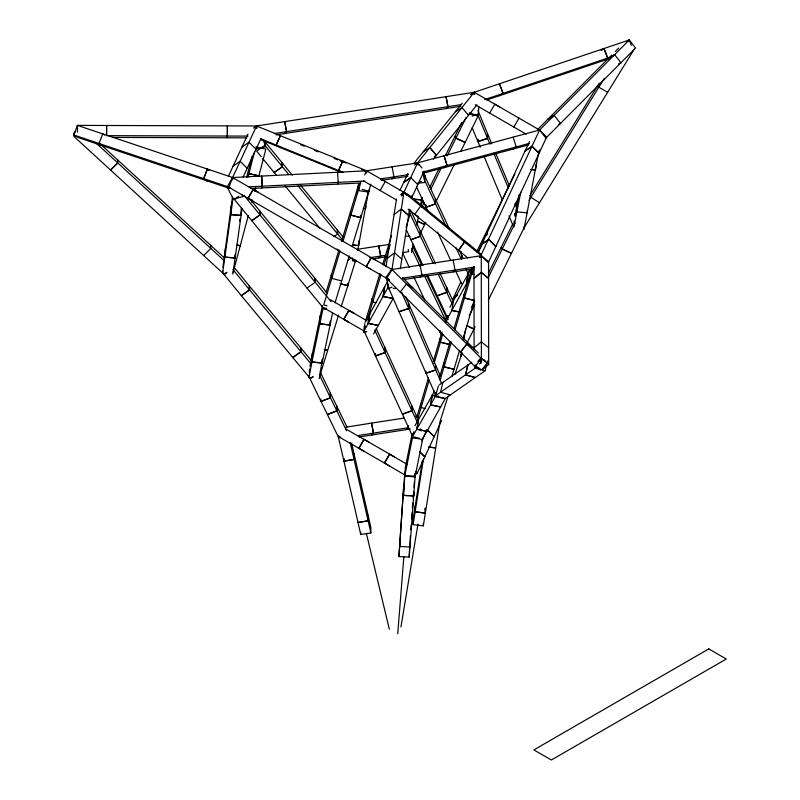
<?xml version="1.0" encoding="UTF-8"?>
<svg xmlns="http://www.w3.org/2000/svg" width="800" height="800" viewBox="0 0 800 800"><rect width="100%" height="100%" fill="white"/><g stroke="black" fill="none" stroke-linecap="round" stroke-linejoin="round"><path stroke-width="1.2" d="M256.54 128.23L256.55 125.97L446.07 96.68L447.95 106.69L446.08 108.57L276.1 134.87M77.44 132.16L77.46 125.39L256.55 125.97L366.59 170.78L409.07 195.3M77.43 127.14L77.46 125.39L232.61 177.53L258.36 192.43L253.2 189.46L248.05 198.38L371.36 269.55M398.92 556.6L403.59 487.96L398.92 556.6L409.21 557.07L415.32 473.61M399.81 539.08L399.67 546.5L409.96 546.98L410.37 535.89M409.21 557.07L409.59 546.29M413.81 492.14L413.74 495.85L403.45 495.41L404.65 474.32M413.81 492.15L413.74 495.89L403.45 495.39L405.06 471.88M472.03 271.85L472.19 268.44M224.85 273.54L222.57 273.36L230.83 214.61L241.1 215.42L241.49 208.13L241.09 215.45L232.83 274.2M222.57 273.36L222.71 270.92M222.91 267.27L232.48 196.81M224.88 257.15L235.14 257.98L235.34 254.34L235.14 257.98L224.88 257.14L225.35 248.62M514.02 223.33L514.16 220.92M519.06 194.78L517.39 203.36L516.91 211.82L513.97 227.01M524.11 226.79L523.97 229.21L538.91 151.07M527.28 210.45L527.14 212.86L516.9 211.83L520.71 192.21M309.15 375.17L309 377.64L311.91 361.97L312.46 353.35L309.99 366.61M309.31 372.71L309.55 369.02M322.39 359.3L319.24 378.66M358.47 188.27L358.79 183.33L356.99 192.95M365.54 208.62L365.7 206.15L365.54 208.63L363.27 208.39M368.63 190.53L357.73 250.35M421.66 199.96L413.7 199.14L421.66 199.94L421.82 197.47L420.73 204.73M424.91 179.37L425.14 175.67M460.85 354.3L460.7 356.77L461.58 351.95M358.64 245.57L352.95 244.99L358.64 245.57L358.96 240.62M332.56 312.97L322.13 363.05L311.91 361.94L312.48 353.29L322.41 305.66M322.38 359.34L322.13 363.05L311.91 361.97M422.75 438.5L415.01 477.03L404.78 475.95L405.39 467.22L412.16 433.5M415.01 477.03L415.24 473.76M410.82 529.8L411.18 524.94M411.63 518.85L412.08 512.76M412.44 507.9L412.8 503.03M413.16 498.16L413.61 492.07M413.98 487.16L414.37 482.22M414.84 476.04L415.04 473.56M397.73 633.8L403.84 556.85M478.92 106.91L478.12 115.1L467.88 114.28M265.56 145.62L265.13 140.91M241.1 215.42L241.99 208.44M239.52 221.52L239.86 219.09M386 266.72L396.47 199.09M482.31 369.72L488.68 364.5L481.39 358.53L391.95 269.49L371.34 257.64L366.2 266.57L388.88 279.63L386.81 278.43L391.95 269.5L403.92 192.32L417.58 162.88L474.21 92.29L629.23 40L635.56 48.05L545.9 138.07L539.59 130.03L474.22 92.28L446.06 96.68L447.95 106.69L446.07 108.57L460.77 106.28M400.32 268.67L409.51 209.4M448.08 396.06L439.79 422.42L423.32 525.86L413.12 524.65L423.46 458.97M422.4 460.39L413.02 519.89L413.12 524.65M388.31 284.3L387.73 287.92L363.55 331.94L365.79 332.39M432.18 395.29L430.64 404.94L412.11 437.4L422.15 439.45L426.9 431.33L416.86 429.28L418.46 419.63L432.21 395.27L436.67 396.16L432.18 395.29L434.51 391.01M414.92 425.7L418.49 419.61L416.86 429.28L426.92 431.31L440.66 406.94L430.62 404.93L435.29 396.37L435.87 392.75M471.46 273.77L472.24 268.95M363.55 331.94L364.92 323.5M447.34 317.79L447.73 315.38M447.73 317.93L451.86 310.46L453.41 300.82L470.45 269.64M432.21 395.27L430.62 404.93L440.69 406.92L445.34 398.35L435.29 396.37M400.95 626.98L417.97 524.1M412.11 437.4L412.72 433.78M463.77 339.9L465.66 328.91M411.65 197.71L412.1 195.3M421.66 199.94L422.11 197.53M411.56 252.46L413.15 244.09M416.82 225L418.43 216.65M514.91 216.2L517.4 203.36M404.78 475.95L412.52 437.41L419.34 438.13M311.91 361.94L323.06 308.28L326.47 308.64M434.98 396.13L465.49 374.87L475.31 377.54L444.81 398.8L434.98 396.13L435.78 392.85M471.8 362.3L442.94 382.37L440.55 392.23L450.38 394.9M487.5 360.91L485.11 370.76L475.31 377.54L465.49 374.86L475.29 368.09L476.08 364.8M360.96 181.42L358.6 190.57L368.7 192.15L370.77 184.15M252.15 156.21L246.61 177.35M254.64 151.55L247.96 177.22M258.9 175.85L248.92 173.61L248.54 170.12L248.91 173.63L258.91 175.81L265.85 149.08L255.85 146.9M248.3 215.6L233.12 272.39M251.84 202.35L252.48 199.94M254.73 191.51L255.69 187.9M441.99 331.92L433.29 361.44M445.06 321.51L446.76 315.73M450.29 344.69L440.38 342.2L442.76 334.11M446.16 322.54L448.2 315.6M428.38 378.07L420.67 404.2L421.11 407.5L416.97 421.37M425.5 408.67L421.11 407.5L429.17 380.18M434.08 363.55L440.38 342.18L439.95 338.87L440.38 342.2M439.5 377.51L450.07 341.78M453.94 328.72L471.96 268.04L472.26 271.8L464.44 298.02L474.36 300.49L463.12 338.45M436.28 393.15L438.41 385.98M440.18 380L451.44 341.92M454.96 330.05L464.44 298L464.12 294.29L464.44 298.02M451.87 376.48L459.61 350.32M319.89 375.66L338.56 315.11M416.57 417.95L420.69 404.13L421.09 407.55M413.19 434.04L413.88 431.74M406.04 227.54L409.86 214.85M326.11 292.3L338.94 249.94M341.46 241.59L358.48 185.19L358.88 188.6L342.96 241.37M340.07 250.92L323.72 304.92L327.02 305.77M335.01 302.86L349.25 255.86M352.13 246.31L368.78 191.14L362.18 189.44M365.61 320.52L379.92 273.56M365.32 326.21L364.62 328.52L364.34 326.27M367.42 319.29L381.06 274.57M382.83 264.03L391.57 235.44M383.97 265.04L390.16 244.79M341.15 306.87L347.81 285.7L340.14 283.64L347.82 285.68L355.64 260.43M454.92 374.4L462.08 352.77M338.21 182.39L337.55 184.15L338.21 182.39L337.57 172.25L232.61 177.53L227.45 186.45L253.2 201.35M256.95 128.2L256.54 125.97L232.6 177.53L228.96 187.12L73.79 134.99L77.45 125.4M229.14 188.27L102.66 145.78L99.04 143.48L102.7 133.9L104.51 135.05M473.79 269.88L471.92 274.12L474.13 274.57M255.6 128.06L256.54 125.98L253.51 128.06M276.18 145.08L280.38 135.7L276.18 145.08L280.36 147.58L341.58 172.51M341.69 172.35L338.55 170.47L342.75 161.09L345.89 162.96M260.29 138.6L338.55 170.47L342.75 161.08M364.73 174.95L366.59 170.78L417.58 162.88L539.58 130.02L629.24 40.01L631.27 45.32M538.63 152.9L540.06 149.71M415.23 474.59L417.24 473.21L441.67 420.53M228.58 175.89L247.98 134.08M243.15 176.98L261.05 138.43M407.91 173.41L400.03 190.39M411.48 198.23L424.09 171.05M460.88 281.83L452.38 300.15M529.54 141.39L478.25 251.9M421.9 440.8L427.1 429.59L434.13 436.63L427.1 429.59M479.93 257.54L539.59 130.02L546.63 137.05L488.3 262.72L481.27 255.68L403.91 192.32L400.9 194.4M461.75 122.42L445.55 155.38M466.05 117.51L447.21 155.88M411.88 250.58L414.01 246.24M420.39 233.23L424.65 224.55L417.5 221.18L424.64 224.57L425.74 222.35M476.67 251.74L514.83 174.01M478.33 252.23L483.79 241.12M486.51 235.57L487.6 233.35M512.89 223.65L488.52 273.03M515.06 223.1L488.55 276.83M468.15 272.89L469.76 269.64M420.92 205.3L423.11 200.86M429.68 187.55L438.98 168.69M422.03 206.91L424.22 202.47M430.79 189.16L441.19 168.08M436.14 201.28L454.21 164.67M460.78 151.36L477.9 116.39L469.72 112.56M471.4 307.54L474.71 300.86M469.22 315.78L474.74 304.65M475.07 326.84L466.95 343.07M488.33 300.13L524.25 227.43L634.41 48.91M387.54 281.49L365.11 322.29M373.61 333.93L393.15 298.49L383.11 296.49L384.66 286.86L383.11 296.49L393.17 298.48M451.85 310.47L459.67 312.02L451.86 310.46L470.09 277.13M449.88 307.22L453.41 300.82M389.59 466.01L358.88 448.27L364 439.33L394.75 457.09M248.05 198.38L253.2 189.46L376.5 260.62M365.44 172.76L366.59 170.78L337.56 172.25M380.1 190.48L385.25 181.56M402.2 195.29L403.91 192.32L408.88 195.26M366.2 266.57L371.35 257.65M473.07 94.27L474.22 92.28L474.63 94.51M489.67 113.1L494.82 104.18L499.98 107.15M513.84 127.05L518.99 118.12M358.88 448.27L364.03 439.35M405.05 475.1L384.44 463.04L389.6 454.12L407.15 464.39M384.44 463.04L389.63 454.14M529.84 195.71L599.29 83.15M528.97 200.42L604.25 78.41M461.53 252.1L458.55 250.34L464.5 241.96L470.47 245.5M401.26 196.04L403.91 192.32L406.64 194.69M458.55 250.34L464.5 241.96M466.83 344.06L460.53 352.12L466.83 344.06L473.15 347.92M480.36 369.82L475.08 366.6L481.38 358.53L485.6 361.11M482.11 369.57L487.01 363.29M475.08 366.6L385.65 277.55L391.95 269.49L481.27 255.68L488.55 261.63L488.68 364.5M414.04 163.24L462.24 103.16M433.39 159.14L476.99 104.79M611.79 55.05L537.58 129.56M615.23 51.6L618.66 48.15M286.56 131.66L284.68 133.55L286.56 131.66L284.69 121.65L286.56 131.66L461.42 104.59M393.97 176.85L392.08 178.73L393.97 176.85L392.08 166.84M420.11 277.05L421.99 275.16L420.11 265.15M453.12 271.94L455 270.05L453.12 260.04M410.12 429.05L406.45 429.6L408.38 427.71L407.96 425.48L408.38 427.71L406.49 429.59L359.38 436.94M75.31 131.74L73.71 133.32L73.97 136.46L224.48 274.64L226.87 272.28M224.42 260.9L117.74 162.92L110.56 170.01L117.74 162.92L117.48 159.77L101.93 145.51M203.67 255.51L210.85 248.42L210.59 245.27L117.48 159.77M474.09 347.78L481.37 341.81L488.66 347.77M477.75 361.52L481.39 358.53M479.44 257.16L481.27 255.67L481.39 362.68L479.43 363.99M401.2 194.41L403.92 192.32L406.56 194.96M394.07 214.63L401.33 209.05L408.58 215.38L401.33 209.05M387.29 258.37L394.55 252.79L401.81 259.12M390.14 270.89L391.96 269.5M313.16 376.77L310.44 378.74L241.36 295.69L249.56 289.85L249.3 285.92L311.4 360.68M251.76 220.68L260 214.88L259.75 210.94M333.97 236.57L337.63 233.99L337.38 230.04L300.25 184.87M238.87 196.15L234.29 199.36L306.98 288.07L315.21 282.28L314.96 278.33L249.86 198.87M347.78 260.48L350.53 258.55M326.3 308.1L324.47 309.39L306.99 288.08M251.77 220.69L260.01 214.91L259.74 210.93M439.22 384.97L442.94 382.37M226.69 272.47L223.94 274.39L241.33 295.68L249.58 289.9L249.32 285.94L234.31 267.55M513.18 149.04L516.23 146.91L529.45 143.35M241.95 147.08L248.98 142.22L256.02 149.26M233.1 166.14L240.14 161.28L247.18 168.32M410.75 177.61L403.71 182.47L410.75 177.61L417.79 184.65M479.26 257.07L481.27 255.68M414.56 164.97L417.58 162.88L419.34 164.64M472.39 93.44L474.2 92.29L470.44 94.67M486.85 99.93L499.46 95.69L503.09 93.39L611.12 56.94M627.42 41.15L629.23 40L627.14 41.28M499.47 95.68L604.05 60.4L607.68 58.1L604.01 48.52L601.29 50.25L604.01 48.52L607.68 58.1M455.34 111.77L461.94 107.6L468.56 115.31M423.24 151.78L429.85 147.61L436.46 155.32L434.57 156.51M415.69 164.08L417.58 162.89L421.98 168.03M614.65 54.67L608.36 58.5L614.65 54.67L620.97 62.71L618.88 63.98L620.97 62.71M554.17 115.4L547.88 119.23L554.18 115.4L560.49 123.44L558.39 124.72M340.86 437L338.76 437.81L321 401.44L330.46 397.78L330.32 392.91L320.14 371.81M312.88 376.89L309.72 378.08L320.99 401.42L330.47 397.82L330.34 392.93L347.01 427.07M445.99 226.32L424.59 180.23L424.46 175.28L435.39 198.9L435.51 203.85L425.97 207.3L416.6 187.05M376.15 328.47L384.96 347.66L385.06 352.54L375.51 355.98L364.63 332.27L366.76 331.51M418.22 182.53L421.4 181.38M435.51 203.85L425.96 207.3L428.07 211.8M417.12 422L385.05 352.51L375.51 355.98L402.4 414.16L411.94 410.69L411.84 405.84L384.95 347.66M415.35 437.02L413.22 437.78L402.4 414.19L411.96 410.77L411.84 405.81L416.99 417.04M484.75 99.56L503.09 93.39L499.43 83.8L503.09 93.39M604.06 60.4L608.64 58.85M392.01 287.23L388.79 288.3L426.02 373.23L435.65 370L435.5 364.84L405.59 296.6M438.49 396.02L436.35 396.74L426.02 373.23L425.96 371.17M426.02 373.23L435.66 370.01L441.55 383.43M480.26 147.3L477.87 141.58L487.54 138.42L487.48 133.56L478.03 110.59M472.23 116.04L477.61 114.31L489.93 144.14M472.18 127.76L477.85 141.55L487.54 138.43L487.47 133.52L491.78 143.81M230.14 187.58L227.74 188.25L233.42 199.26L243.03 196.55L241.89 194.35M528.8 144.83L423.59 173.16M423.05 172L516.23 146.91L513.15 137.15M255.5 149.21L265.44 146.78L263.37 139.62M370.85 532.92L368.16 520.83L358.03 522.46L360.73 534.55L370.85 532.92L370.82 527.41L368.12 515.32L368.15 520.81L358.04 522.48L338.39 437.16M345.83 427.22L371.52 423.1L373.46 433.11L371.61 434.98L373.46 433.11L408.38 427.71M357.55 435.65L373.46 433.11L371.57 423.09L404.08 418.07M389.71 244.33L356.95 249.37M385.54 255.29L369.75 257.72M402.54 252.62L408.61 251.67L408.19 249.45M384.88 256.98L378.81 257.93L380.69 256.05L378.81 246.04L380.69 256.05L378.78 257.94L372.71 258.87M380.61 178.91L408.54 174.59M381.15 180.42L407.87 176.29M402.41 278.19L474.59 267.02M404.2 279.51L473.92 268.72M274.32 133.54L286.56 131.66M355.17 259.94L352.74 260.32L352.33 258.09M354.49 261.65L356.92 261.28M415.1 416.41L417.55 416.04M418.1 183.23L424.9 182.45L422.73 171.81M386.95 277.79L387.1 280.23L389.37 280.01M393.22 288.42L395.49 288.2M364.81 181.04L248.97 186.88M250.73 188.52L360.53 182.98M248.02 136.11L107.81 135.66M112.77 137.42L246.8 137.85M404.98 475.63L415.27 476.11M236.34 198.6L232.92 198.33L230.83 214.63L241.09 215.45M405.42 236L409.96 236.46M352.28 260.75L355.69 261.1M428.81 447.09L435.61 447.91L428.81 447.05M464.44 298L474.37 300.45M453.99 369.31L444.07 366.85L443.75 363.16L444.07 366.86L453.99 369.31M440.38 342.18L450.29 344.68M331.78 278.37L331.36 274.99L331.78 278.37L341.67 280.93M372.69 301.98L372.28 298.59L372.69 301.98L375.98 302.84M479.86 358.83L484.23 360.02M475.29 368.09L485.11 370.76M599.03 86.87L597.33 86.32L607.63 92.27M78.55 137.67L102.65 145.78L99.04 143.48M300.73 144.78L304.19 146.19M314.59 150.42L318.06 151.83M334.23 158.42L337.69 159.83M340 160.77L343.47 162.18M361.69 169.59L365.1 170.97M338.55 170.47L343.09 172.32M261.06 139.72L280.36 147.58M345.56 428.82L369.18 442.32M338.27 436.52L364.06 451.26M367.2 320.92L348.91 310.4L343.77 319.33L348.93 322.31L323.31 307.49M364.2 331.09L343.77 319.33L348.93 310.41L354.07 313.38L330.62 299.81M475.25 104.77L526.2 134.18M363.51 180.9L396.69 200.05M426.63 209.59L420.67 206.05L414.71 214.43L418.69 216.79M478.29 353.03L412.82 287.86L406.5 284.01L400.2 292.07L402.31 293.35M385.65 277.55L388.81 279.48M530.88 197.33L539.49 202.72M73.79 134.99L77.4 137.28M409.88 195.85L481.64 254.64M408.2 209.08L467.86 257.95M475.02 365.25L480.48 369.72M95.78 142.79L117.73 162.92M210.59 245.27L224.17 257.75M478.84 367.91L480.55 369.61M415.48 471.46L417.24 473.21M402.55 277.62L412.82 287.86M478.83 360.11L481.39 362.68L479.88 359.43M429.85 147.6L436.46 155.32M310.89 363.65L249.56 289.85M292.35 175.26L265.42 142.32M288.67 174.42L264.91 145.34L256.66 151.11L261.21 156.7M298.14 185.95L342.95 240.48M276.49 175.42L262.73 158.56M285.18 185.99L319.92 228.26M327.12 293.15L314.96 278.32L315.22 282.29L331.18 301.74M343.46 237.47L337.38 230.04L337.63 233.99M336.99 249.06L338.51 250.91M244.05 195.43L315.21 282.28M232.98 269.58L249.58 289.9M330.46 397.78L346.61 430.86M319.74 375.6L330.47 397.82M426.69 275.77L447.02 318.49M424.17 275.17L445.57 320.14M414.12 277.56L424.82 300.05M439.26 330.4L440.33 332.65L440.27 330.64M412.99 246.71L421.9 265.68M411.57 248.39L419.95 266.24M402.56 252.97L409.37 267.48M463.17 258.49L458.98 249.5M465.93 269.05L468.55 274.67M455.34 270.28L461.64 283.76M435.58 263.81L410.46 209.92M439.79 272.78L453.45 301.97M433.09 263.15L409.55 212.63L409.49 210.15M438.35 274.37L452.53 304.67M423.03 265.52L410.94 239.72L420.47 236.23L420.35 231.29L420.47 236.23L410.93 239.69L406.24 229.57M427.76 275.61L448.25 319.39M435.38 198.9L449.54 229.26M455.96 247.68L461.2 258.93M437.51 232.04L450.62 260.16M440.3 332.57L441.33 334.82M420.21 428.74L421.24 430.99M374.71 329.96L385.06 352.54M435.5 364.84L440.42 376.03M401.85 292.9L435.66 370.01M516.21 202.13L517.17 204.42M514.84 203.61L517.24 209.33M509.02 215.93L513.35 226.21M495.61 152.96L509.5 186.13M493.76 153.29L508.61 188.75M484.09 156.45L502.29 199.92M514.57 213.44L515.51 215.74M417.57 162.89L418.26 165.05M366.36 533.41L389.34 629.25M351.59 443.12L368.12 515.31M350.2 442.61L368.15 520.81M424.31 172.98L424.84 178.9M387.1 280.23L388.67 288.86L388.52 286.42M347.81 285.7L347.55 283.4L347.82 285.68M366.59 170.78L366.73 173.03M232.61 177.53L232.75 179.78M409.56 210.02L409.78 213.73M320.93 399L321 401.44M338.69 435.36L338.76 437.81M425.22 508.31L425.32 513.05L415.11 511.84L415.02 507.09L415.11 511.84L425.32 513.05L425.22 508.29M423.28 523.48L423.32 525.86M477.87 141.58L477.83 139.13L477.85 141.55M344.07 458.93L344.09 461.12L354.2 459.43L354.16 453.92L354.19 459.38L344.09 461.12L344.06 458.89M368.68 190.02L368.7 192.15M358.56 184.17L358.59 188.44M360.72 532.35L360.73 534.55M473.99 266.42L474.09 350.17M106.6 125.5L106.57 135.66L106.6 125.5M227.41 125.9L227.37 137.8L227.4 125.9M231.28 206.13L230.83 214.63L231.29 206.1M535.74 165.13L535.46 169.96L530.92 169.5L535.46 169.96L535.74 165.14M463.88 336.18L463.65 339.87L463.89 336.16M320.46 315.26L319.89 323.89L330.11 324.99L330.36 321.27L330.11 324.99L319.89 323.89L320.46 315.24M468.09 273.94L466.54 283.58L468.09 273.94M369.77 313.76L368.21 323.41L378.25 325.41L368.2 323.42L369.76 313.77M467.88 365.01L465.49 374.86L467.88 365.01M262.27 186.21L261.61 187.97L262.27 186.21L261.64 176.07L262.27 186.21M207.36 169.07L203.71 178.66L207.33 180.96L203.71 178.66L207.37 169.07L209.18 170.22L207.36 169.07M481.29 272.43L474 278.39L481.29 272.43L488.57 278.39L481.29 272.43M300.87 351.72L292.72 357.63L300.89 351.77L300.64 347.85L300.87 351.72M282.35 166.74L274.12 172.54L282.35 166.74L282.11 162.79L282.35 166.74M447.08 165.54L444.02 167.67L447.08 165.54L444.01 155.78L447.08 165.54M532.05 146.3L525.01 151.16L532.05 146.31L539.09 153.34L532.05 146.3M488.81 239.47L481.77 244.33L488.81 239.46L495.84 246.51L488.81 239.46M457.4 295.22L453.38 298.01L457.4 295.23M708.79 648.91L533.87 749.9L551.36 760L726.29 659.01L708.79 648.91M336.89 410.84L327.43 414.5L336.9 410.87L336.76 405.98L336.89 410.84M446.76 292.32L437.22 295.8L446.76 292.32L446.63 287.37L446.76 292.32M408.68 308.48L399.04 311.7L408.69 308.52L408.52 303.31L408.69 308.52M240.28 245.72L236.95 244.97L240.27 245.72M327.48 350.34L324.18 349.5L327.46 350.4M360.79 217.68L350.89 215.14L350.48 211.75L350.89 215.14L360.79 217.67L360.52 215.41L360.79 217.67M477.7 367.68L474.43 366.79L477.7 367.68M465.17 142.46L455.97 138.15L454.85 136.54L455.97 138.13L465.16 142.48M511.53 253.38L502.34 249.05L501.23 247.44L502.34 249.05L511.53 253.38M473.97 329.07L466.84 325.66L473.97 329.07M424.78 456.8L419.49 451.54L424.78 456.8M461.7 258.82L461.6 255.12L461.7 258.82M425.96 207.3L425.9 204.82L425.97 207.3M375.51 355.98L375.45 353.54L375.51 355.98"/></g></svg>
